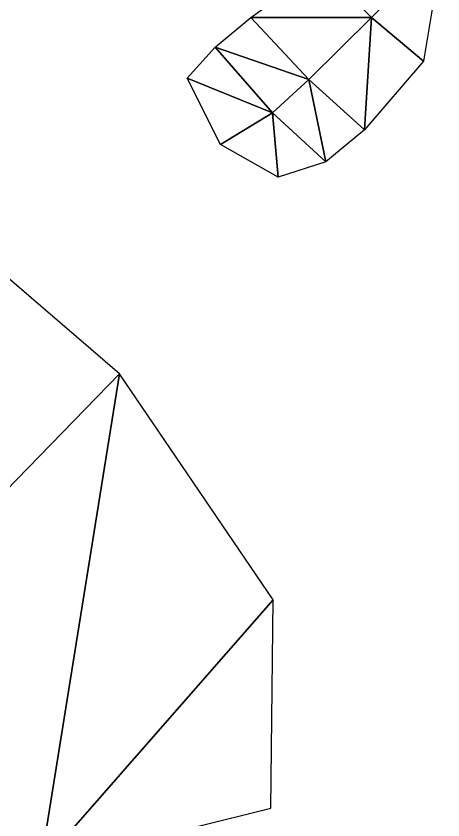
# Model space of a CAD drawing. Extents: x -6.8 to 6.8, y -29 to 29.
# Drawn here: x -4.027 to -2.65, y 22.49 to 25.085 of the extents above; entities that cross this region are included whole.
import ezdxf

# ---------------------------------------------------------------- set-up
doc = ezdxf.new("R2010")
doc.units = 0

msp = doc.modelspace()

# ---------------------------------------------------------------- linework, layer by layer
at = {"layer": 'flowers0', "color": 1}
for points in [[(-2.87994, 25.07983, -9.55346), (-3.03997, 25.24481, -9.39996), (-2.64996, 25.31481, -9.55645)], [(-2.64996, 25.31481, -9.55645), (-2.71246, 24.93981, -9.71246), (-2.87994, 25.07983, -9.55346)], [(-2.87994, 25.07983, -9.55346), (-3.26995, 25.07983, -9.40747), (-3.03997, 25.24481, -9.39996)], [(-3.08245, 24.87982, -9.5592), (-3.38494, 24.9848, -9.42742), (-3.26995, 25.07983, -9.40747)], [(-3.08245, 24.87982, -9.5592), (-3.26995, 25.07983, -9.40747), (-2.87994, 25.07983, -9.55346)], [(-2.90246, 24.71734, -9.76995), (-3.08245, 24.87982, -9.5592), (-2.87994, 25.07983, -9.55346)], [(-2.71246, 24.93981, -9.71246), (-2.90246, 24.71734, -9.76995), (-2.87994, 25.07983, -9.55346)], [(-3.19995, 24.77233, -9.55944), (-3.47497, 24.88482, -9.47491), (-3.38494, 24.9848, -9.42742)], [(-3.19995, 24.77233, -9.55944), (-3.38494, 24.9848, -9.42742), (-3.08245, 24.87982, -9.5592)], [(-3.36743, 24.66979, -9.59991), (-3.47497, 24.88482, -9.47491), (-3.19995, 24.77233, -9.55944)], [(-3.08245, 24.87982, -9.5592), (-3.02746, 24.6148, -9.78247), (-3.19995, 24.77233, -9.55944)], [(-2.90246, 24.71734, -9.76995), (-3.02746, 24.6148, -9.78247), (-3.08245, 24.87982, -9.5592)], [(-3.19995, 24.77233, -9.55944), (-3.18121, 24.56481, -9.79455), (-3.36743, 24.66979, -9.59991)], [(-3.19995, 24.77233, -9.55944), (-3.02746, 24.6148, -9.78247), (-3.18121, 24.56481, -9.79455)]]:
    msp.add_3dface(points, dxfattribs=at)
at = {"layer": 'leaves2', "color": 3}
for points in [[(-3.69293, 23.9298, -4.71997), (-4.49493, 24.61981, -4.70245), (-4.57745, 23.01983, -4.59246)], [(-3.94744, 22.34234, -4.68743), (-3.69293, 23.9298, -4.71997), (-4.57745, 23.01983, -4.59246)], [(-3.94744, 22.34234, -4.68743), (-3.19696, 23.19982, -4.72741), (-3.69293, 23.9298, -4.71997)], [(-3.94744, 22.34234, -4.68743), (-3.20495, 22.52734, -4.36242), (-3.19696, 23.19982, -4.72741)], [(-5.41497, 22.27984, -4.65991), (-3.94744, 22.34234, -4.68743), (-4.57745, 23.01983, -4.59246)]]:
    msp.add_3dface(points, dxfattribs=at)

doc.saveas('drawing.dxf')
